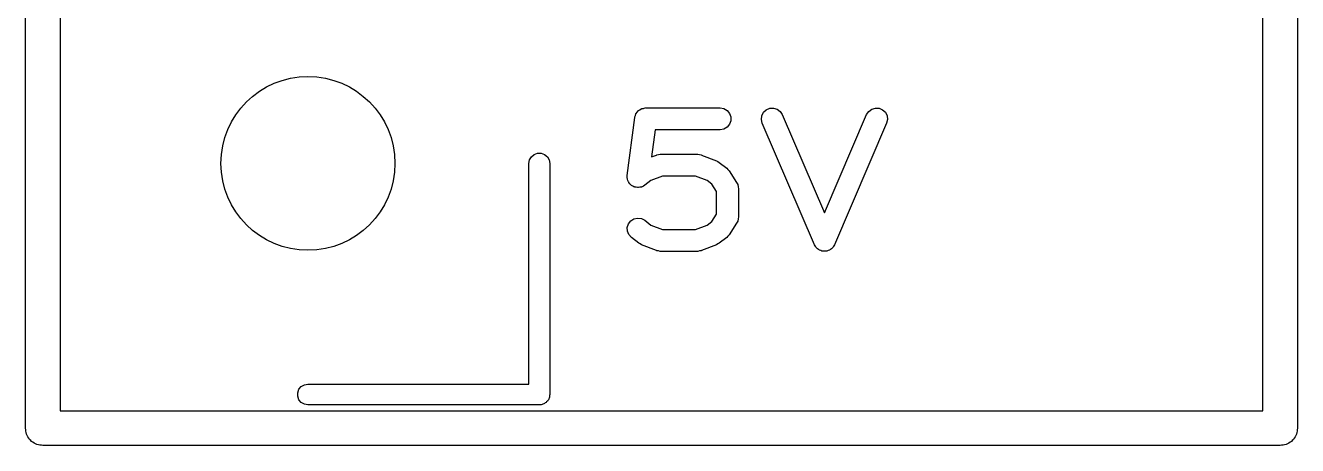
# Model space of a CAD drawing. Extents: x 10 to 287, y -200 to -10.
# Drawn here: x 62.26 to 69.57, y -60.42 to -58.01 of the extents above; entities that cross this region are included whole.
import ezdxf

# ---------------------------------------------------------------- set-up
doc = ezdxf.new("R2010")
doc.units = 0
doc.header["$MEASUREMENT"] = 0
doc.layers.add('BLACK', color=7, linetype='CONTINUOUS')

msp = doc.modelspace()

# ---------------------------------------------------------------- linework, layer by layer
at = {"layer": 'Black'}
for p, q in [((69.569, -49.657), (69.569, -60.325)), ((69.369, -60.225), (69.369, -49.757)), ((62.257, -60.325), (62.257, -57.15)), ((62.457, -57.15), (62.457, -60.225)), ((65.7808, -58.4968), (65.789, -58.4921)), ((65.789, -58.4921), (65.7969, -58.487)), ((65.7969, -58.487), (65.7983, -58.4867)), ((65.7983, -58.4867), (65.7996, -58.4859)), ((65.7996, -58.4859), (65.8089, -58.4843)), ((65.8089, -58.4843), (65.8181, -58.4822)), ((65.8181, -58.4822), (65.8195, -58.4824)), ((65.8195, -58.4824), (65.821, -58.4822)), ((65.821, -58.4822), (66.2496, -58.4822)), ((66.2496, -58.4822), (66.2709, -58.4859)), ((66.2709, -58.4859), (66.2897, -58.4968)), ((66.4995, -58.5072), (66.5153, -58.4924)), ((66.5153, -58.4924), (66.5353, -58.4838)), ((66.5353, -58.4838), (66.557, -58.4826)), ((66.557, -58.4826), (66.5778, -58.4889)), ((66.5778, -58.4889), (66.5951, -58.5019)), ((67.104, -58.5019), (67.1214, -58.4889)), ((67.1214, -58.4889), (67.1422, -58.4826)), ((67.1422, -58.4826), (67.1638, -58.4838)), ((67.1638, -58.4838), (67.1838, -58.4924)), ((67.1838, -58.4924), (67.1996, -58.5072)), ((65.7162, -58.87), (65.759, -58.5367)), ((65.759, -58.5367), (65.7595, -58.5353)), ((65.7595, -58.5338), (65.7627, -58.525)), ((65.7595, -58.5353), (65.7595, -58.5338)), ((65.7627, -58.525), (65.7655, -58.516)), ((65.7655, -58.516), (65.7664, -58.5148)), ((65.7664, -58.5148), (65.7669, -58.5134)), ((65.7669, -58.5134), (65.7729, -58.5062)), ((65.7729, -58.5062), (65.7786, -58.4987)), ((65.7786, -58.4987), (65.7799, -58.4979)), ((65.7799, -58.4979), (65.7808, -58.4968)), ((66.2897, -58.4968), (66.3037, -58.5134)), ((66.3037, -58.5134), (66.3111, -58.5338)), ((66.3111, -58.5555), (66.3037, -58.5759)), ((66.3111, -58.5338), (66.3111, -58.5555)), ((66.4872, -58.5482), (66.4897, -58.5266)), ((66.4921, -58.5693), (66.4872, -58.5482)), ((66.4897, -58.5266), (66.4995, -58.5072)), ((66.5951, -58.5019), (66.607, -58.52)), ((66.607, -58.52), (66.8496, -59.086)), ((66.8496, -59.086), (67.0921, -58.52)), ((67.0921, -58.52), (67.104, -58.5019)), ((67.1996, -58.5072), (67.2094, -58.5266)), ((67.212, -58.5482), (67.207, -58.5693)), ((67.2094, -58.5266), (67.212, -58.5482)), ((65.876, -58.6072), (65.8558, -58.7641)), ((66.2496, -58.6072), (65.876, -58.6072)), ((66.2709, -58.6034), (66.2496, -58.6072)), ((66.2897, -58.5925), (66.2709, -58.6034)), ((66.3037, -58.5759), (66.2897, -58.5925)), ((66.7921, -59.2693), (66.4921, -58.5693)), ((67.207, -58.5693), (66.907, -59.2693)), ((65.151, -58.801), (65.1546, -58.7805)), ((65.1546, -58.7805), (65.165, -58.7624)), ((65.165, -58.7624), (65.181, -58.749)), ((65.181, -58.749), (65.2006, -58.7419)), ((65.2006, -58.7419), (65.2214, -58.7419)), ((65.2214, -58.7419), (65.241, -58.749)), ((65.241, -58.749), (65.257, -58.7624)), ((65.257, -58.7624), (65.2674, -58.7805)), ((65.2674, -58.7805), (65.271, -58.801)), ((65.8558, -58.7641), (65.8841, -58.7531)), ((65.8841, -58.7531), (65.8847, -58.7529)), ((65.8847, -58.7529), (65.8853, -58.7526)), ((65.8853, -58.7526), (65.8954, -58.7508)), ((65.8954, -58.7508), (65.9053, -58.7488)), ((65.9053, -58.7488), (65.906, -58.749)), ((65.906, -58.749), (65.9067, -58.7488)), ((65.9067, -58.7488), (66.121, -58.7488)), ((66.121, -58.7488), (66.1217, -58.749)), ((66.1217, -58.749), (66.1224, -58.7488)), ((66.1224, -58.7488), (66.1323, -58.7508)), ((66.1323, -58.7508), (66.1424, -58.7526)), ((66.1424, -58.7526), (66.143, -58.7529)), ((66.143, -58.7529), (66.1437, -58.7531)), ((66.1437, -58.7531), (66.2294, -58.7864)), ((66.2294, -58.7864), (66.2371, -58.7911)), ((65.151, -60.071), (65.151, -58.801)), ((65.271, -58.801), (65.271, -60.131)), ((66.2371, -58.7911), (66.2451, -58.7953)), ((66.2451, -58.7953), (66.2879, -58.8287)), ((66.2879, -58.8287), (66.295, -58.8365)), ((66.295, -58.8365), (66.3021, -58.8442)), ((66.3021, -58.8442), (66.345, -58.9109)), ((65.7165, -58.8783), (65.7162, -58.87)), ((65.7162, -58.8866), (65.7165, -58.8783)), ((65.717, -58.8891), (65.7162, -58.8866)), ((65.7172, -58.8917), (65.717, -58.8891)), ((65.7204, -58.8993), (65.7172, -58.8917)), ((65.7229, -58.9072), (65.7204, -58.8993)), ((65.7245, -58.9093), (65.7229, -58.9072)), ((65.7255, -58.9117), (65.7245, -58.9093)), ((65.7311, -58.9178), (65.7255, -58.9117)), ((65.7362, -58.9244), (65.7311, -58.9178)), ((65.7385, -58.9258), (65.7362, -58.9244)), ((65.7402, -58.9277), (65.7385, -58.9258)), ((65.7476, -58.9315), (65.7402, -58.9277)), ((65.7546, -58.9359), (65.7476, -58.9315)), ((65.8092, -58.9312), (65.8022, -58.9357)), ((65.8165, -58.9273), (65.8092, -58.9312)), ((65.8522, -58.8996), (65.8165, -58.9273)), ((65.9184, -58.8738), (65.8522, -58.8996)), ((66.1093, -58.8738), (65.9184, -58.8738)), ((66.1755, -58.8996), (66.1093, -58.8738)), ((66.2028, -58.9208), (66.1755, -58.8996)), ((66.2299, -58.963), (66.2028, -58.9208)), ((66.345, -58.9109), (66.3477, -58.9173)), ((66.3477, -58.9173), (66.3512, -58.9233)), ((66.3512, -58.9233), (66.3519, -58.9272)), ((66.3519, -58.9272), (66.3534, -58.9309)), ((66.3534, -58.9309), (66.3537, -58.9378)), ((65.7572, -58.9365), (65.7546, -58.9359)), ((65.7595, -58.9377), (65.7572, -58.9365)), ((65.7677, -58.9387), (65.7595, -58.9377)), ((65.7758, -58.9405), (65.7677, -58.9387)), ((65.7784, -58.9401), (65.7758, -58.9405)), ((65.7811, -58.9404), (65.7784, -58.9401)), ((65.7891, -58.9386), (65.7811, -58.9404)), ((65.7973, -58.9375), (65.7891, -58.9386)), ((65.7997, -58.9362), (65.7973, -58.9375)), ((65.8022, -58.9357), (65.7997, -58.9362)), ((66.2299, -59.093), (66.2299, -58.963)), ((66.3537, -58.9378), (66.3549, -58.9447)), ((66.3549, -58.9447), (66.3549, -59.1113)), ((65.7162, -59.1694), (65.7229, -59.1488)), ((65.7229, -59.1488), (65.7362, -59.1316)), ((65.7362, -59.1316), (65.7546, -59.1201)), ((65.7546, -59.1201), (65.7758, -59.1155)), ((65.7758, -59.1155), (65.7973, -59.1185)), ((65.7973, -59.1185), (65.8165, -59.1287)), ((65.8165, -59.1287), (65.8522, -59.1564)), ((66.1755, -59.1564), (66.2028, -59.1352)), ((66.2028, -59.1352), (66.2299, -59.093)), ((66.345, -59.1451), (66.3021, -59.2118)), ((66.3477, -59.1387), (66.345, -59.1451)), ((66.3512, -59.1327), (66.3477, -59.1387)), ((66.3519, -59.1288), (66.3512, -59.1327)), ((66.3534, -59.1251), (66.3519, -59.1288)), ((66.3537, -59.1182), (66.3534, -59.1251)), ((66.3549, -59.1113), (66.3537, -59.1182)), ((65.717, -59.1911), (65.7162, -59.1694)), ((65.7252, -59.2112), (65.717, -59.1911)), ((65.7398, -59.2273), (65.7252, -59.2112)), ((65.8522, -59.1564), (65.9184, -59.1822)), ((65.9184, -59.1822), (66.1093, -59.1822)), ((66.1093, -59.1822), (66.1755, -59.1564)), ((66.295, -59.2195), (66.2879, -59.2273)), ((66.3021, -59.2118), (66.295, -59.2195)), ((65.7826, -59.2607), (65.7398, -59.2273)), ((65.7906, -59.2649), (65.7826, -59.2607)), ((65.7983, -59.2696), (65.7906, -59.2649)), ((65.8841, -59.3029), (65.7983, -59.2696)), ((66.2294, -59.2696), (66.1437, -59.3029)), ((66.2371, -59.2649), (66.2294, -59.2696)), ((66.2451, -59.2607), (66.2371, -59.2649)), ((66.2879, -59.2273), (66.2451, -59.2607)), ((66.7962, -59.2755), (66.7921, -59.2693)), ((66.7995, -59.2821), (66.7962, -59.2755)), ((66.8021, -59.2845), (66.7995, -59.2821)), ((66.804, -59.2874), (66.8021, -59.2845)), ((66.8099, -59.2919), (66.804, -59.2874)), ((66.8153, -59.297), (66.8099, -59.2919)), ((66.8186, -59.2983), (66.8153, -59.297)), ((66.8214, -59.3005), (66.8186, -59.2983)), ((66.8806, -59.2983), (66.8778, -59.3005)), ((66.8838, -59.297), (66.8806, -59.2983)), ((66.8892, -59.2919), (66.8838, -59.297)), ((66.8951, -59.2874), (66.8892, -59.2919)), ((66.8971, -59.2845), (66.8951, -59.2874)), ((66.8996, -59.2821), (66.8971, -59.2845)), ((66.903, -59.2755), (66.8996, -59.2821)), ((66.907, -59.2693), (66.903, -59.2755)), ((65.8847, -59.3031), (65.8841, -59.3029)), ((65.8853, -59.3034), (65.8847, -59.3031)), ((65.8954, -59.3052), (65.8853, -59.3034)), ((65.9053, -59.3072), (65.8954, -59.3052)), ((65.906, -59.307), (65.9053, -59.3072)), ((65.9067, -59.3072), (65.906, -59.307)), ((66.121, -59.3072), (65.9067, -59.3072)), ((66.1217, -59.307), (66.121, -59.3072)), ((66.1224, -59.3072), (66.1217, -59.307)), ((66.1323, -59.3052), (66.1224, -59.3072)), ((66.1424, -59.3034), (66.1323, -59.3052)), ((66.143, -59.3031), (66.1424, -59.3034)), ((66.1437, -59.3029), (66.143, -59.3031)), ((66.8285, -59.3026), (66.8214, -59.3005)), ((66.8353, -59.3055), (66.8285, -59.3026)), ((66.8388, -59.3057), (66.8353, -59.3055)), ((66.8422, -59.3067), (66.8388, -59.3057)), ((66.8496, -59.3063), (66.8422, -59.3067)), ((66.857, -59.3067), (66.8496, -59.3063)), ((66.8603, -59.3057), (66.857, -59.3067)), ((66.8638, -59.3055), (66.8603, -59.3057)), ((66.8706, -59.3026), (66.8638, -59.3055)), ((66.8778, -59.3005), (66.8706, -59.3026)), ((63.8219, -60.1206), (63.829, -60.101)), ((63.829, -60.101), (63.8424, -60.085)), ((63.8424, -60.085), (63.8605, -60.0746)), ((63.8605, -60.0746), (63.881, -60.071)), ((63.881, -60.071), (65.151, -60.071)), ((63.8219, -60.1414), (63.8219, -60.1206)), ((63.829, -60.161), (63.8219, -60.1414)), ((63.8424, -60.177), (63.829, -60.161)), ((63.8605, -60.1874), (63.8424, -60.177)), ((65.2496, -60.177), (65.245, -60.1796)), ((65.2529, -60.1729), (65.2496, -60.177)), ((65.257, -60.1696), (65.2529, -60.1729)), ((65.2596, -60.165), (65.257, -60.1696)), ((65.263, -60.161), (65.2596, -60.165)), ((65.2648, -60.1561), (65.263, -60.161)), ((65.2674, -60.1515), (65.2648, -60.1561)), ((65.2683, -60.1463), (65.2674, -60.1515)), ((65.2701, -60.1414), (65.2683, -60.1463)), ((65.271, -60.131), (65.2701, -60.1362)), ((65.2701, -60.1362), (65.2701, -60.1414)), ((62.457, -60.225), (69.369, -60.225)), ((63.881, -60.191), (63.8605, -60.1874)), ((65.211, -60.191), (63.881, -60.191)), ((65.2162, -60.1901), (65.211, -60.191)), ((65.2214, -60.1901), (65.2162, -60.1901)), ((65.2263, -60.1883), (65.2214, -60.1901)), ((65.2315, -60.1874), (65.2263, -60.1883)), ((65.2361, -60.1848), (65.2315, -60.1874)), ((65.241, -60.183), (65.2361, -60.1848)), ((65.245, -60.1796), (65.241, -60.183)), ((62.2585, -60.3336), (62.257, -60.325)), ((62.2585, -60.3424), (62.2585, -60.3336)), ((62.2615, -60.3506), (62.2585, -60.3424)), ((62.263, -60.3592), (62.2615, -60.3506)), ((62.2674, -60.3668), (62.263, -60.3592)), ((62.2704, -60.375), (62.2674, -60.3668)), ((62.276, -60.3817), (62.2704, -60.375)), ((62.2804, -60.3893), (62.276, -60.3817)), ((62.2871, -60.3949), (62.2804, -60.3893)), ((62.2927, -60.4016), (62.2871, -60.3949)), ((69.5389, -60.3949), (69.5333, -60.4016)), ((69.5456, -60.3893), (69.5389, -60.3949)), ((69.55, -60.3817), (69.5456, -60.3893)), ((69.5556, -60.375), (69.55, -60.3817)), ((69.5586, -60.3668), (69.5556, -60.375)), ((69.563, -60.3592), (69.5586, -60.3668)), ((69.5645, -60.3506), (69.563, -60.3592)), ((69.5675, -60.3424), (69.5645, -60.3506)), ((69.569, -60.325), (69.5675, -60.3336)), ((69.5675, -60.3336), (69.5675, -60.3424)), ((62.3003, -60.406), (62.2927, -60.4016)), ((62.307, -60.4116), (62.3003, -60.406)), ((62.3152, -60.4146), (62.307, -60.4116)), ((62.3228, -60.419), (62.3152, -60.4146)), ((62.3314, -60.4205), (62.3228, -60.419)), ((62.3396, -60.4235), (62.3314, -60.4205)), ((62.3484, -60.4235), (62.3396, -60.4235)), ((62.357, -60.425), (62.3484, -60.4235)), ((69.469, -60.425), (62.357, -60.425)), ((69.4776, -60.4235), (69.469, -60.425)), ((69.4864, -60.4235), (69.4776, -60.4235)), ((69.4946, -60.4205), (69.4864, -60.4235)), ((69.5032, -60.419), (69.4946, -60.4205)), ((69.5108, -60.4146), (69.5032, -60.419)), ((69.519, -60.4116), (69.5108, -60.4146)), ((69.5257, -60.406), (69.519, -60.4116)), ((69.5333, -60.4016), (69.5257, -60.406))]:
    msp.add_line(p, q, dxfattribs=at)
msp.add_circle((63.881, -58.801), 0.5, dxfattribs=at)

doc.saveas('drawing.dxf')
